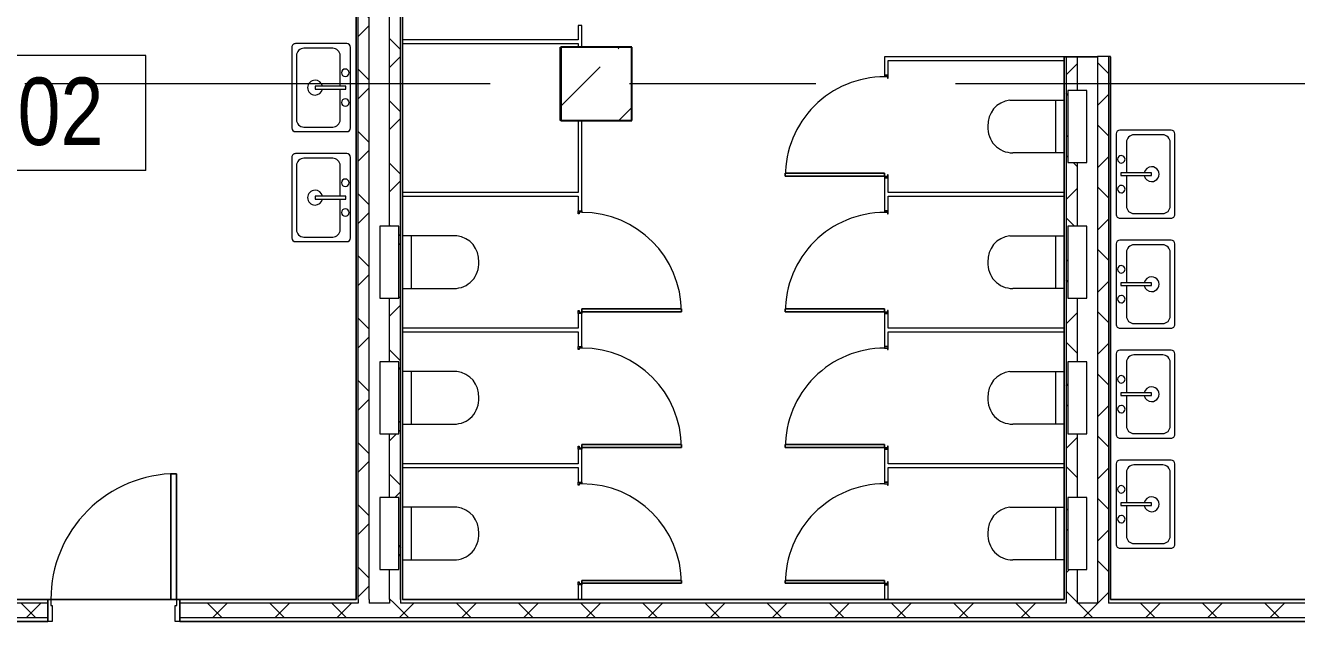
# Model space of a CAD drawing. Header units: millimetres. Extents: x 48966 to 155647, y -43515 to 30475.
# Drawn here: x 113029 to 121702, y 15852 to 19916 of the extents above; entities that cross this region are included whole.
import ezdxf

# ---------------------------------------------------------------- set-up
doc = ezdxf.new("R2010")
doc.units = ezdxf.units.MM
doc.linetypes.add('Осевые', pattern=[6350, 1270, -952.5, 3175, -952.5])
for name, color, linetype, lineweight in [('Двери', 7, 'Continuous', 9), ('Каркас_Импост', 7, 'Continuous', 9), ('Колонны', 7, 'Continuous', 9), ('Колонны-1', 7, 'Continuous', 25), ('Марки помещений', 7, 'Continuous', 9), ('Общие ребра', 7, 'Continuous', 9), ('Оси-2', 7, 'Осевые', 9), ('Панель', 7, 'Continuous', 9), ('Перекрытия', 7, 'Continuous', 9), ('Сантехнические приборы', 7, 'Continuous', 9), ('Стены-1', 7, 'Continuous', 18), ('Штриховка разреза-2', 7, 'Continuous', 9)]:
    doc.layers.add(name, color=color, linetype=linetype, lineweight=lineweight)
doc.styles.add('Arial Narrow_1', font='Arial Narrow.ttf', dxfattribs={"height": 460})
pattern_1 = [(45, (0, 0), (-212.132, 212.132), []), (135, (0, 0), (-212.132, -212.132), [])]

# ---------------------------------------------------------------- blocks, each defined once
blk = doc.blocks.new('Колонна 65 - Колонна 40-55-770970-План 2-го этажа на отм_ 0_000')
at = {"layer": 'Колонны'}
h = blk.add_hatch(dxfattribs=at)
h.set_pattern_fill('FP_26', color=256, style=0, pattern_type=2)
h.set_pattern_definition([(45, (15, 0), (-493.914, 493.914), []), (45, (508.9, 0), (-493.914, 493.914), [873.125, -174.625, 6.706, -167.919])])
h.paths.add_polyline_path([(116696.7, 19267.1), (117181.6, 19267.1), (117181.6, 19767.1), (116696.7, 19767.1)], flags=0)
at = {"layer": 'Колонны-1'}
for p, q in [((117181.6, 19767.1), (116696.7, 19767.1)), ((116696.7, 19767.1), (116696.7, 19267.1)), ((117181.6, 19267.1), (117181.6, 19767.1)), ((116696.7, 19267.1), (117181.6, 19267.1))]:
    blk.add_line(p, q, dxfattribs=at)
blk = doc.blocks.new('Дверь - Однопольная - ДВ11_21х9-6240617-План 2-го этажа на отм_ 0_000')
at = {"layer": 'Двери'}
for p, q in [((-429, -75), (-389, -75)), ((-429, -933), (-429, -75)), ((-389, -75), (-389, -933)), ((-389, -933), (-429, -933))]:
    blk.add_line(p, q, dxfattribs=at)
blk.add_arc((-429, -75), 858, 270, 0, dxfattribs=at)
at = {"layer": 'Каркас_Импост'}
for p, q in [((-450, 75), (-420, 75)), ((-450, -75), (-450, 75)), ((-420, 75), (-420, -35)), ((420, 75), (450, 75)), ((420, -35), (420, 75)), ((450, 75), (450, -75)), ((-430, -75), (-450, -75)), ((-430, -35), (-430, -75)), ((-420, -35), (-430, -35)), ((430, -35), (420, -35)), ((430, -75), (430, -35)), ((450, -75), (430, -75))]:
    blk.add_line(p, q, dxfattribs=at)
at = {"layer": 'Панель'}
for p, q in [((-389, -75), (-429, -75)), ((-429, -75), (-429, -933)), ((-389, -933), (-389, -75)), ((-429, -933), (-389, -933))]:
    blk.add_line(p, q, dxfattribs=at)
blk = doc.blocks.new('Раковина-Одиночная-2D - 600 x 400 мм-5308609-План 2-го этажа на отм_ 0_000')
at = {"layer": 'Сантехнические приборы'}
for p, q in [((31.7, 572.1), (31.7, 222.9)), ((31.7, 572.1), (31.7, 222.9)), ((606.3, 597.5), (57.1, 597.5)), ((606.3, 597.5), (57.1, 597.5)), ((549.1, 565.8), (114.2, 565.8)), ((631.7, 222.9), (631.7, 572.1)), ((631.7, 222.9), (631.7, 572.1)), ((63.4, 515), (63.4, 318.2)), ((341.2, 438.8), (322.2, 438.8)), ((322.2, 438.8), (322.2, 229.3)), ((341.2, 229.3), (341.2, 438.8)), ((599.9, 318.2), (599.9, 515)), ((114.2, 267.4), (322.2, 267.4)), ((341.2, 267.4), (549.1, 267.4)), ((57.1, 197.5), (606.3, 197.5)), ((57.1, 197.5), (606.3, 197.5)), ((322.2, 229.3), (341.2, 229.3)), ((131.8, 157.5), (691.8, 157.5))]:
    blk.add_line(p, q, dxfattribs=at)
for centre, radius, start, end in [((57.1, 572.1), 25.4, 90, 180), ((57.1, 572.1), 25.4, 90, 180), ((114.2, 515), 50.8, 90, 180), ((549.1, 515), 50.8, 360, 90), ((606.3, 572.1), 25.4, 360, 90), ((606.3, 572.1), 25.4, 360, 90), ((331.7, 438.8), 50.8, 360, 180), ((331.7, 438.8), 50.8, 180, 259.19308), ((331.7, 438.8), 50.8, 280.80692, 0), ((114.2, 318.2), 50.8, 180, 270), ((549.1, 318.2), 50.8, 270, 0), ((57.1, 222.9), 25.4, 180, 270), ((57.1, 222.9), 25.4, 180, 270), ((230.1, 232.5), 25.4, 360, 180), ((230.1, 232.5), 25.4, 180, 360), ((433.3, 232.5), 25.4, 360, 180), ((433.3, 232.5), 25.4, 180, 0), ((606.3, 222.9), 25.4, 270, 360), ((606.3, 222.9), 25.4, 270, 0)]:
    blk.add_arc(centre, radius, start, end, dxfattribs=at)
blk = doc.blocks.new('Дверь - Однопольная_HPL - ДВ12__21х7-5560888-План 2-го этажа на отм_ 0_000')
at = {"layer": 'Двери'}
for p, q in [((-339, -12.5), (-319, -12.5)), ((-339, -690.5), (-339, -12.5)), ((-319, -12.5), (-319, -690.5)), ((-319, -690.5), (-339, -690.5))]:
    blk.add_line(p, q, dxfattribs=at)
blk.add_arc((-339, -12.5), 678, 270, 0, dxfattribs=at)
at = {"layer": 'Каркас_Импост'}
for p, q in [((-350, 12.5), (-330, 12.5)), ((-350, -12.5), (-350, 12.5)), ((-340, 7.5), (-340, -12.5)), ((-330, 7.5), (-340, 7.5)), ((-330, 12.5), (-330, 7.5)), ((330, 12.5), (350, 12.5)), ((330, 7.5), (330, 12.5)), ((340, 7.5), (330, 7.5)), ((340, -12.5), (340, 7.5)), ((350, 12.5), (350, -12.5)), ((-340, -12.5), (-350, -12.5)), ((350, -12.5), (340, -12.5))]:
    blk.add_line(p, q, dxfattribs=at)
at = {"layer": 'Панель'}
for p, q in [((-319, -12.5), (-339, -12.5)), ((-339, -12.5), (-339, -690.5)), ((-319, -690.5), (-319, -12.5)), ((-339, -690.5), (-319, -690.5))]:
    blk.add_line(p, q, dxfattribs=at)
blk = doc.blocks.new('Унитаз_встраиваемый - Обычный _ Vitra 748-4800 _каркасные_-4815711-План 2-го этажа на отм_ 0_000')
at = {"layer": 'Сантехнические приборы'}
for p, q in [((-180, 371.5), (-180, 0)), ((179.4, 0), (179.4, 351)), ((-180, 60), (179.4, 60)), ((245, -25), (-245, -25)), ((-245, -25), (-245, -155)), ((-180, 0), (179.4, 0)), ((245, -155), (245, -25)), ((-245, -155), (245, -155))]:
    blk.add_line(p, q, dxfattribs=at)
for centre, start, end in [((-11.8, 351), 86.33454, 173.05975), ((9.9, 351), 360, 93.66546)]:
    blk.add_arc(centre, 169.5, start, end, dxfattribs=at)
blk = doc.blocks.new('Дверь - Однопольная_HPL - ДВ12_21х7-5561156-План 2-го этажа на отм_ 0_000')
at = {"layer": 'Двери'}
for p, q in [((-319, 690.5), (-339, 690.5)), ((-339, 690.5), (-339, 12.5)), ((-319, 12.5), (-319, 690.5)), ((-339, 12.5), (-319, 12.5))]:
    blk.add_line(p, q, dxfattribs=at)
blk.add_arc((-339, 12.5), 678, 360, 90, dxfattribs=at)
at = {"layer": 'Каркас_Импост'}
for p, q in [((-340, 12.5), (-350, 12.5)), ((-350, 12.5), (-350, -12.5)), ((-340, -7.5), (-340, 12.5)), ((350, 12.5), (340, 12.5)), ((340, 12.5), (340, -7.5)), ((350, -12.5), (350, 12.5)), ((-350, -12.5), (-330, -12.5)), ((-330, -7.5), (-340, -7.5)), ((-330, -12.5), (-330, -7.5)), ((340, -7.5), (330, -7.5)), ((330, -7.5), (330, -12.5)), ((330, -12.5), (350, -12.5))]:
    blk.add_line(p, q, dxfattribs=at)
at = {"layer": 'Панель'}
for p, q in [((-339, 690.5), (-319, 690.5)), ((-339, 12.5), (-339, 690.5)), ((-319, 690.5), (-319, 12.5)), ((-319, 12.5), (-339, 12.5))]:
    blk.add_line(p, q, dxfattribs=at)
blk = doc.blocks.new('Унитаз_встраиваемый - Обычный _ Vitra 748-4800 _каркасные_-V16-План 2-го этажа на отм_ 0_000')
at = {"layer": 'Сантехнические приборы'}
for p, q in [((245, 155), (-245, 155)), ((-245, 155), (-245, 25)), ((245, 25), (245, 155)), ((-245, 25), (245, 25)), ((-180, -371.5), (-180, 0)), ((-180, 0), (179.4, 0)), ((179.4, 0), (179.4, -351)), ((-180, -60), (179.4, -60))]:
    blk.add_line(p, q, dxfattribs=at)
for centre, start, end in [((-11.8, -351), 186.94025, 273.66546), ((9.9, -351), 266.33454, 0)]:
    blk.add_arc(centre, 169.5, start, end, dxfattribs=at)
blk = doc.blocks.new('Раковина-Одиночная-2D - 600 x 400 мм-5599710-План 2-го этажа на отм_ 0_000')
at = {"layer": 'Сантехнические приборы'}
for p, q in [((31.7, 572.1), (31.7, 222.9)), ((31.7, 572.1), (31.7, 222.9)), ((606.3, 597.5), (57.1, 597.5)), ((606.3, 597.5), (57.1, 597.5)), ((549.1, 565.8), (114.2, 565.8)), ((631.7, 222.9), (631.7, 572.1)), ((631.7, 222.9), (631.7, 572.1)), ((63.4, 515), (63.4, 318.2)), ((341.2, 438.8), (322.2, 438.8)), ((322.2, 438.8), (322.2, 229.3)), ((341.2, 229.3), (341.2, 438.8)), ((599.9, 318.2), (599.9, 515)), ((114.2, 267.4), (322.2, 267.4)), ((341.2, 267.4), (549.1, 267.4)), ((57.1, 197.5), (606.3, 197.5)), ((57.1, 197.5), (606.3, 197.5)), ((322.2, 229.3), (341.2, 229.3)), ((131.8, 157.5), (691.8, 157.5))]:
    blk.add_line(p, q, dxfattribs=at)
for centre, radius, start, end in [((57.1, 572.1), 25.4, 90, 180), ((57.1, 572.1), 25.4, 90, 180), ((114.2, 515), 50.8, 90, 180), ((549.1, 515), 50.8, 360, 90), ((606.3, 572.1), 25.4, 360, 90), ((606.3, 572.1), 25.4, 360, 90), ((331.7, 438.8), 50.8, 360, 180), ((331.7, 438.8), 50.8, 180, 259.19308), ((331.7, 438.8), 50.8, 280.80692, 0), ((114.2, 318.2), 50.8, 180, 270), ((549.1, 318.2), 50.8, 270, 0), ((57.1, 222.9), 25.4, 180, 270), ((57.1, 222.9), 25.4, 180, 270), ((230.1, 232.5), 25.4, 360, 180), ((230.1, 232.5), 25.4, 180, 360), ((433.3, 232.5), 25.4, 360, 180), ((433.3, 232.5), 25.4, 180, 0), ((606.3, 222.9), 25.4, 270, 360), ((606.3, 222.9), 25.4, 270, 0)]:
    blk.add_arc(centre, radius, start, end, dxfattribs=at)
blk = doc.blocks.new('Марка помещения_Р - Марка помещения-4575829-План 2-го этажа на отм_ 0_000')
at = {"layer": 'Марки помещений'}
for p, q in [((-4.79375, -1.95625), (-4.79375, 1.95625)), ((4.79375, 1.95625), (-4.79375, 1.95625)), ((4.79375, -1.95625), (4.79375, 1.95625)), ((4.79375, -1.95625), (-4.79375, -1.95625))]:
    blk.add_line(p, q, dxfattribs=at)

msp = doc.modelspace()

# ---------------------------------------------------------------- hatches: boundary and pattern name
at = {"layer": 'Штриховка разреза-2'}
h = msp.add_hatch(dxfattribs=at)
h.set_pattern_fill('FP_3', color=256, style=0, pattern_type=2)
h.set_pattern_definition(pattern_1)
h.paths.add_polyline_path([(115374.1, 15977.1), (115374.1, 22126.2), (115311.6, 22126.2), (115311.6, 22616.2), (115374.1, 22616.2), (115374.1, 23001.2), (115311.6, 23001.2), (115311.6, 23491.2), (115374.1, 23491.2), (115374.1, 23876.2), (115311.6, 23876.2), (115311.6, 24366.2), (115374.1, 24366.2), (115374.1, 24751.2), (115311.6, 24751.2), (115311.6, 25241.2), (115374.1, 25241.2), (115374.1, 25417.1), (115299.1, 25417.1), (115299.1, 15977.1)], flags=0)
h = msp.add_hatch(dxfattribs=at)
h.set_pattern_fill('FP_3', color=256, style=0, pattern_type=2)
h.set_pattern_definition(pattern_1)
h.paths.add_polyline_path([(115556.8, 15977.1), (115589.1, 15977.1), (115589.1, 25417.1), (115514.1, 25417.1), (115514.1, 25132.1), (115576.6, 25132.1), (115576.6, 24642.1), (115514.1, 24642.1), (115514.1, 23286.2), (115576.6, 23286.2), (115576.6, 22796.2), (115514.1, 22796.2), (115514.1, 22361.2), (115576.6, 22361.2), (115576.6, 21871.2), (115514.1, 21871.2), (115514.1, 21436.2), (115576.6, 21436.2), (115576.6, 20946.2), (115514.1, 20946.2), (115514.1, 20511.2), (115576.6, 20511.2), (115576.6, 20021.2), (115514.1, 20021.2), (115514.1, 18547.1), (115576.6, 18547.1), (115576.6, 18057.1), (115514.1, 18057.1), (115514.1, 17622.1), (115576.6, 17622.1), (115576.6, 17132.1), (115514.1, 17132.1), (115514.1, 16697.1), (115576.6, 16697.1), (115576.6, 16207.1), (115514.1, 16207.1), (115514.1, 15977.1)], flags=0)
h = msp.add_hatch(dxfattribs=at)
h.set_pattern_fill('FP_3', color=256, style=0, pattern_type=2)
h.set_pattern_definition(pattern_1)
h.paths.add_polyline_path([(120204.1, 15977.1), (120204.1, 16207.1), (120141.6, 16207.1), (120141.6, 16697.1), (120204.1, 16697.1), (120204.1, 17132.1), (120141.6, 17132.1), (120141.6, 17622.1), (120204.1, 17622.1), (120204.1, 18057.1), (120141.6, 18057.1), (120141.6, 18547.1), (120204.1, 18547.1), (120204.1, 18982.1), (120141.6, 18982.1), (120141.6, 19472.1), (120204.1, 19472.1), (120204.1, 19702.1), (120129.1, 19702.1), (120129.1, 15977.1)], flags=0)
h = msp.add_hatch(dxfattribs=at)
h.set_pattern_fill('FP_3', color=256, style=0, pattern_type=2)
h.set_pattern_definition(pattern_1)
h.paths.add_polyline_path([(120344.1, 15977.1), (120419.1, 15977.1), (120419.1, 19704.1), (120344.1, 19702.1), (120344.1, 16002.1)], flags=0)
h = msp.add_hatch(dxfattribs=at)
h.set_pattern_fill('FP_3', color=256, style=0, pattern_type=2)
h.set_pattern_definition(pattern_1)
h.paths.add_polyline_path([(123795.5, 15877.1), (124406.6, 15877.1), (124406.6, 15977.1), (114081.6, 15977.1), (114081.6, 15877.1), (122147.8, 15877.1)], flags=0)
h.paths.add_polyline_path([(113181.6, 15877.1), (113181.6, 15977.1), (112396.6, 15977.1), (112396.6, 15877.1)], flags=0)
h.paths.add_polyline_path([(110613.6, 15877.1), (111296.6, 15877.1), (111296.6, 15977.1), (109857.6, 15977.1), (109857.6, 15877.1)], flags=0)
h.paths.add_polyline_path([(108757.6, 15877.1), (108757.6, 15977.1), (108482.6, 15977.1), (108482.6, 15877.1)], flags=0)

# ---------------------------------------------------------------- linework, layer by layer
at = {"layer": 'Общие ребра'}
for p, q in [((115299.1, 16002.1), (115299.1, 25417.1)), ((115589.1, 16002.1), (115589.1, 25417.1)), ((115374.1, 16002.1), (115374.1, 22126.2)), ((115514.1, 18547.1), (115514.1, 20021.2)), ((116801.6, 19769.1), (116826.6, 19769.1)), ((120129.1, 19702.1), (120116.6, 19702.1)), ((120116.6, 19702.1), (120116.6, 16004.1)), ((120204.1, 19702.1), (120129.1, 19702.1)), ((120129.1, 19702.1), (120129.1, 16002.1)), ((120344.1, 19702.1), (120204.1, 19702.1)), ((120204.1, 19702.1), (120204.1, 19472.1)), ((120344.1, 19704.1), (120344.1, 19702.1)), ((120344.1, 19702.1), (120344.1, 16002.1)), ((120419.1, 19704.1), (120419.1, 19702.1)), ((120419.1, 19702.1), (120419.1, 16002.1)), ((120431.6, 16002.1), (120431.6, 19702.1)), ((120431.6, 19702.1), (120433.6, 19702.1)), ((116826.6, 19265.1), (116801.6, 19265.1)), ((120204.1, 18982.1), (120204.1, 18547.1)), ((115514.1, 17622.1), (115514.1, 18057.1)), ((120204.1, 18057.1), (120204.1, 17622.1)), ((115514.1, 16697.1), (115514.1, 17132.1)), ((120204.1, 17132.1), (120204.1, 16697.1)), ((115514.1, 16002.1), (115514.1, 16207.1)), ((120204.1, 16207.1), (120204.1, 16002.1)), ((113181.6, 15977.1), (112771.6, 15977.1)), ((113181.6, 16002.1), (112798.6, 16002.1)), ((115286.6, 16002.1), (114081.6, 16002.1)), ((115299.1, 15977.1), (114081.6, 15977.1)), ((115299.1, 16002.1), (115299.1, 15977.1)), ((115374.1, 16002.1), (115374.1, 15977.1)), ((115514.1, 15977.1), (115374.1, 15977.1)), ((115514.1, 15977.1), (115374.1, 15977.1)), ((115514.1, 16002.1), (115514.1, 15977.1)), ((115589.1, 16002.1), (115589.1, 15977.1)), ((120129.1, 15977.1), (115589.1, 15977.1)), ((120129.1, 16002.1), (120129.1, 15977.1)), ((120204.1, 16002.1), (120204.1, 15977.1)), ((120344.1, 15977.1), (120204.1, 15977.1)), ((120344.1, 15977.1), (120204.1, 15977.1)), ((120344.1, 16002.1), (120344.1, 15977.1)), ((120419.1, 16002.1), (120419.1, 15977.1)), ((124306.6, 15977.1), (120419.1, 15977.1)), ((113181.6, 15877.1), (112396.6, 15877.1)), ((124406.6, 15877.1), (114081.6, 15877.1)), ((112396.6, 15852.1), (113181.6, 15852.1)), ((114081.6, 15852.1), (120731.6, 15852.1))]:
    msp.add_line(p, q, dxfattribs=at)
at = {"layer": 'Оси-2'}
msp.add_line((150171.6, 19517.1), (50565.6, 19517.1), dxfattribs=at)
at = {"layer": 'Перекрытия'}
for p, q in [((115286.6, 16002.1), (115286.6, 25417.1)), ((115601.6, 25417.1), (115601.6, 16002.1)), ((116676.6, 19267.1), (116676.6, 19767.1)), ((116676.6, 19767.1), (117166.6, 19767.1)), ((117166.6, 19767.1), (117166.6, 19267.1)), ((120116.6, 16002.1), (120116.6, 19702.1)), ((120116.6, 19702.1), (120344.1, 19702.1)), ((120431.6, 19702.1), (120431.6, 16002.1)), ((117166.6, 19267.1), (116676.6, 19267.1)), ((112796.6, 16002.1), (115286.6, 16002.1)), ((114081.6, 16002.1), (113181.6, 16002.1)), ((113181.6, 16002.1), (113181.6, 15852.1)), ((114081.6, 15852.1), (114081.6, 16002.1)), ((115601.6, 16002.1), (120116.6, 16002.1)), ((120431.6, 16002.1), (124281.6, 16002.1)), ((113181.6, 15852.1), (110131.6, 15852.1)), ((124431.6, 15852.1), (114081.6, 15852.1))]:
    msp.add_line(p, q, dxfattribs=at)
at = {"layer": 'Стены-1'}
for p, q in [((115286.6, 25417.1), (115286.6, 16002.1)), ((115601.6, 16002.1), (115601.6, 25417.1)), ((116801.6, 19916.2), (116801.6, 19817.1)), ((116826.6, 19916.2), (116801.6, 19916.2)), ((116826.6, 19769.1), (116826.6, 19916.2)), ((116801.6, 19817.1), (115601.6, 19817.1)), ((115601.6, 19817.1), (115601.6, 19792.1)), ((115601.6, 19792.1), (116801.6, 19792.1)), ((116801.6, 19792.1), (116801.6, 19769.1)), ((120116.6, 19702.1), (118891.6, 19702.1)), ((118891.6, 19702.1), (118891.6, 19677.1)), ((120116.6, 19677.1), (120116.6, 19702.1)), ((120419.1, 19704.1), (120344.1, 19704.1)), ((120431.6, 19704.1), (120419.1, 19704.1)), ((120433.6, 19704.1), (120431.6, 19704.1)), ((120433.6, 19702.1), (120433.6, 19704.1)), ((118891.6, 19677.1), (118891.6, 19577.1)), ((118916.6, 19677.1), (120116.6, 19677.1)), ((118916.6, 19577.1), (118916.6, 19677.1)), ((118891.6, 19577.1), (118916.6, 19577.1)), ((116801.6, 19265.1), (116801.6, 18777.1)), ((116826.6, 18652.1), (116826.6, 19265.1)), ((118891.6, 18877.1), (118891.6, 18652.1)), ((118916.6, 18877.1), (118891.6, 18877.1)), ((118916.6, 18777.1), (118916.6, 18877.1)), ((116801.6, 18777.1), (115601.6, 18777.1)), ((115601.6, 18777.1), (115601.6, 18752.1)), ((115601.6, 18752.1), (116801.6, 18752.1)), ((116801.6, 18752.1), (116801.6, 18652.1)), ((120116.6, 18777.1), (118916.6, 18777.1)), ((118916.6, 18752.1), (120116.6, 18752.1)), ((118916.6, 18652.1), (118916.6, 18752.1)), ((120116.6, 18752.1), (120116.6, 18777.1)), ((116801.6, 18652.1), (116826.6, 18652.1)), ((118891.6, 18652.1), (118916.6, 18652.1)), ((116801.6, 17952.1), (116801.6, 17852.1)), ((116826.6, 17952.1), (116801.6, 17952.1)), ((116826.6, 17727.1), (116826.6, 17952.1)), ((118891.6, 17952.1), (118891.6, 17727.1)), ((118916.6, 17952.1), (118891.6, 17952.1)), ((118916.6, 17852.1), (118916.6, 17952.1)), ((116801.6, 17852.1), (115601.6, 17852.1)), ((115601.6, 17852.1), (115601.6, 17827.1)), ((115601.6, 17827.1), (116801.6, 17827.1)), ((116801.6, 17827.1), (116801.6, 17727.1)), ((120116.6, 17852.1), (118916.6, 17852.1)), ((118916.6, 17827.1), (120116.6, 17827.1)), ((118916.6, 17727.1), (118916.6, 17827.1)), ((120116.6, 17827.1), (120116.6, 17852.1)), ((116801.6, 17727.1), (116826.6, 17727.1)), ((118891.6, 17727.1), (118916.6, 17727.1)), ((116801.6, 17027.1), (116801.6, 16927.1)), ((116826.6, 17027.1), (116801.6, 17027.1)), ((116826.6, 16802.1), (116826.6, 17027.1)), ((118891.6, 17027.1), (118891.6, 16802.1)), ((118916.6, 17027.1), (118891.6, 17027.1)), ((118916.6, 16927.1), (118916.6, 17027.1)), ((116801.6, 16927.1), (115601.6, 16927.1)), ((115601.6, 16927.1), (115601.6, 16902.1)), ((120116.6, 16927.1), (118916.6, 16927.1)), ((120116.6, 16902.1), (120116.6, 16927.1)), ((115601.6, 16902.1), (116801.6, 16902.1)), ((116801.6, 16902.1), (116801.6, 16802.1)), ((118916.6, 16902.1), (120116.6, 16902.1)), ((118916.6, 16802.1), (118916.6, 16902.1)), ((116801.6, 16802.1), (116826.6, 16802.1)), ((118891.6, 16802.1), (118916.6, 16802.1)), ((116801.6, 16102.1), (116801.6, 16002.1)), ((116826.6, 16102.1), (116801.6, 16102.1)), ((116826.6, 16002.1), (116826.6, 16102.1)), ((118891.6, 16102.1), (118891.6, 16002.1)), ((118916.6, 16102.1), (118891.6, 16102.1)), ((118916.6, 16002.1), (118916.6, 16102.1)), ((113181.6, 15852.1), (113181.6, 16002.1)), ((114081.6, 16002.1), (114081.6, 15852.1)), ((120116.6, 16002.1), (115601.6, 16002.1)), ((116801.6, 16002.1), (116826.6, 16002.1)), ((118891.6, 16002.1), (118916.6, 16002.1)), ((120116.6, 16004.1), (120116.6, 16002.1)), ((124281.6, 16002.1), (120431.6, 16002.1)), ((120731.6, 15852.1), (124431.6, 15852.1))]:
    msp.add_line(p, q, dxfattribs=at)

# ---------------------------------------------------------------- block references
at = {"layer": 'Двери'}
for name, p, rotation in [('Дверь - Однопольная_HPL - ДВ12_21х7-5561156-План 2-го этажа на отм_ 0_000', (118904.1, 19227.1), 90), ('Дверь - Однопольная_HPL - ДВ12__21х7-5560888-План 2-го этажа на отм_ 0_000', (116814.1, 18302.1), 90), ('Дверь - Однопольная_HPL - ДВ12_21х7-5561156-План 2-го этажа на отм_ 0_000', (118904.1, 18302.1), 90), ('Дверь - Однопольная_HPL - ДВ12__21х7-5560888-План 2-го этажа на отм_ 0_000', (116814.1, 17377.1), 90), ('Дверь - Однопольная_HPL - ДВ12_21х7-5561156-План 2-го этажа на отм_ 0_000', (118904.1, 17377.1), 90), ('Дверь - Однопольная - ДВ11_21х9-6240617-План 2-го этажа на отм_ 0_000', (113631.6, 15927.1), 180), ('Дверь - Однопольная_HPL - ДВ12__21х7-5560888-План 2-го этажа на отм_ 0_000', (116814.1, 16452.1), 90), ('Дверь - Однопольная_HPL - ДВ12_21х7-5561156-План 2-го этажа на отм_ 0_000', (118904.1, 16452.1), 90)]:
    msp.add_blockref(name, p, dxfattribs=dict(at, rotation=rotation))
at = {"layer": 'Колонны'}
msp.add_blockref('Колонна 65 - Колонна 40-55-770970-План 2-го этажа на отм_ 0_000', (-15, 0), dxfattribs=at)
at = {"layer": 'Марки помещений', "xscale": 199.9999999999999, "yscale": 199.9999999999999, "zscale": 199.9999999999999}
msp.add_blockref('Марка помещения_Р - Марка помещения-4575829-План 2-го этажа на отм_ 0_000', (112890.8, 19318.9), dxfattribs=at)
at = {"layer": 'Сантехнические приборы'}
for name, p, rotation in [('Раковина-Одиночная-2D - 600 x 400 мм-5308609-План 2-го этажа на отм_ 0_000', (115444.1, 19160.4), 90), ('Унитаз_встраиваемый - Обычный _ Vitra 748-4800 _каркасные_-V16-План 2-го этажа на отм_ 0_000', (120116.6, 19227.1), 270.0000000000002), ('Раковина-Одиночная-2D - 600 x 400 мм-5599710-План 2-го этажа на отм_ 0_000', (120274.1, 19233.8), 269.9999999999997), ('Раковина-Одиночная-2D - 600 x 400 мм-5308609-План 2-го этажа на отм_ 0_000', (115444.1, 18410.4), 90), ('Унитаз_встраиваемый - Обычный _ Vitra 748-4800 _каркасные_-4815711-План 2-го этажа на отм_ 0_000', (115601.6, 18302.1), 269.9999999999998), ('Унитаз_встраиваемый - Обычный _ Vitra 748-4800 _каркасные_-V16-План 2-го этажа на отм_ 0_000', (120116.6, 18302.1), 270.0000000000002), ('Раковина-Одиночная-2D - 600 x 400 мм-5599710-План 2-го этажа на отм_ 0_000', (120274.1, 18483.8), 269.9999999999997), ('Раковина-Одиночная-2D - 600 x 400 мм-5599710-План 2-го этажа на отм_ 0_000', (120274.1, 17733.8), 269.9999999999997), ('Унитаз_встраиваемый - Обычный _ Vitra 748-4800 _каркасные_-4815711-План 2-го этажа на отм_ 0_000', (115601.6, 17377.1), 269.9999999999998), ('Унитаз_встраиваемый - Обычный _ Vitra 748-4800 _каркасные_-V16-План 2-го этажа на отм_ 0_000', (120116.6, 17377.1), 270.0000000000002), ('Раковина-Одиночная-2D - 600 x 400 мм-5599710-План 2-го этажа на отм_ 0_000', (120274.1, 16983.8), 269.9999999999997), ('Унитаз_встраиваемый - Обычный _ Vitra 748-4800 _каркасные_-4815711-План 2-го этажа на отм_ 0_000', (115601.6, 16452.1), 269.9999999999998), ('Унитаз_встраиваемый - Обычный _ Vitra 748-4800 _каркасные_-V16-План 2-го этажа на отм_ 0_000', (120116.6, 16452.1), 270.0000000000002)]:
    msp.add_blockref(name, p, dxfattribs=dict(at, rotation=rotation))

# ---------------------------------------------------------------- texts
at = {"layer": 'Марки помещений', "insert": (112242.9, 19560.8), "char_height": 460, "width": 1587.341, "attachment_point": 1, "style": 'Arial Narrow_1'}
msp.add_mtext('2.002', dxfattribs=at)

doc.saveas('drawing.dxf')
